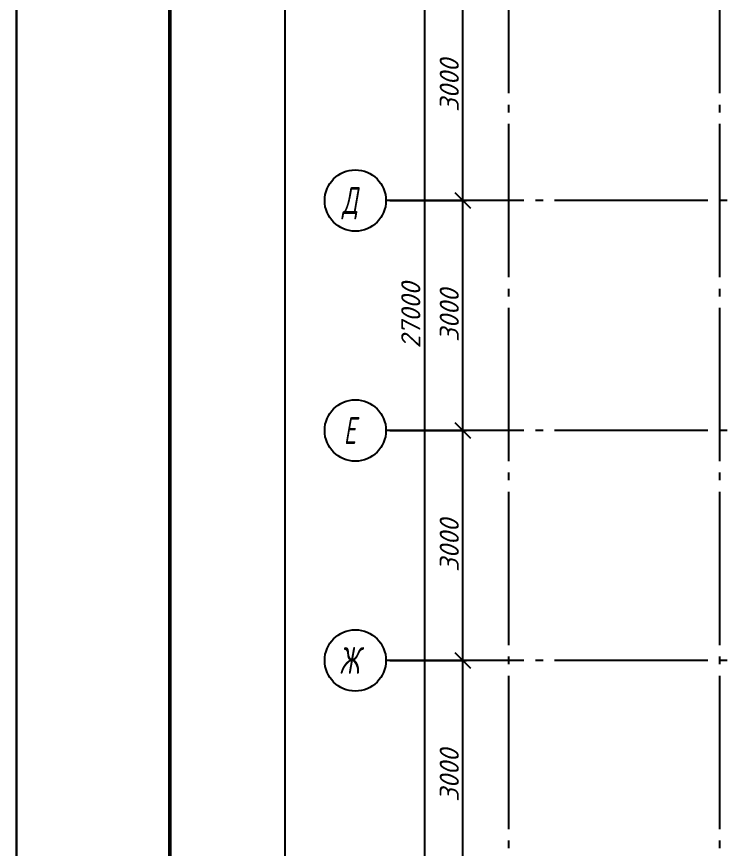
# Model space of a CAD drawing. Header units: millimetres. Extents: x 0 to 1286, y 0 to 420.
# Drawn here: x 0 to 91.9, y 165 to 273.6 of the extents above; entities that cross this region are included whole.
import ezdxf

# ---------------------------------------------------------------- set-up
doc = ezdxf.new("R2010")
doc.units = ezdxf.units.MM
doc.linetypes.add('ГОСТ 2.303 5', pattern=[24, 20, -1.5, 1, -1.5])
for name, color, linetype in [('Viewport2ForCustomObjects_0', 7, 'Continuous'), ('Рамка', 7, 'Continuous'), ('Строительные оси', 7, 'Continuous')]:
    doc.layers.add(name, color=color, linetype=linetype)
doc.styles.add('2.5', font='isocpeui.ttf')
doc.styles.add('CustomTextStyle49', font='isocpeui.ttf', dxfattribs={"width": 0.651774, "height": 3.5})
doc.styles.add('CustomTextStyle51', font='isocpeui.ttf', dxfattribs={"width": 0.651774, "height": 3.5})
doc.styles.add('CustomTextStyle53', font='isocpeui.ttf', dxfattribs={"width": 0.651774, "height": 3.5})
doc.dimstyles.new('ISO-100', dxfattribs={"dimtxt": 2.5, "dimasz": 2, "dimexe": 0.5, "dimexo": 0.5, "dimgap": 0.5, "dimtad": 1, "dimdec": 0, "dimlfac": 100, "dimzin": 0, "dimdsep": 46, "dimtxsty": '2.5', "dimblk": 'OBLIQUE', "dimcen": 0, "dimdle": 0.5, "dimclrd": 3, "dimclre": 3, "dimadec": 0, "dimazin": 0, "dimtfac": 1, "dimtdec": 0, "dimtmove": 0, "dimatfit": 1, "dimfxl": 1, "dimtolj": 1, "dimtzin": 0, "dimlwd": -1, "dimarcsym": 0})

# ---------------------------------------------------------------- blocks, each defined once
blk = doc.blocks.new('_Oblique')
at = {"color": 0, "linetype": 'ByBlock', "lineweight": -2}
blk.add_line((-0.5, -0.5), (0.5, 0.5), dxfattribs=at)
blk = doc.blocks.new('*D581')
at = {"layer": 'Defpoints', "color": 0, "ltscale": 100, "transparency": 16777216}
for p in [(48.19, 189.59), (58.19, 189.59), (48.19, 159.59)]:
    blk.add_point(p, dxfattribs=at)
at = {"layer": 'Строительные оси', "color": 3, "lineweight": -2, "ltscale": 100, "transparency": 16777216}
for p, q in [((48.69, 189.59), (58.69, 189.59)), ((48.69, 159.59), (58.69, 159.59))]:
    blk.add_line(p, q, dxfattribs=at)
at = {"layer": 'Строительные оси', "color": 3, "ltscale": 100, "transparency": 16777216}
blk.add_line((58.19, 159.09), (58.19, 190.09), dxfattribs=at)
at = {"layer": 'Строительные оси', "color": 3, "ltscale": 100, "transparency": 16777216, "xscale": 2, "yscale": 2, "zscale": 2}
for p, rotation in [((58.19, 189.59), 90), ((58.19, 159.59), 270)]:
    blk.add_blockref('_Oblique', p, dxfattribs=dict(at, rotation=rotation))
at = {"layer": 'Строительные оси', "color": 0, "ltscale": 100, "transparency": 16777216, "insert": (56.44, 174.59), "char_height": 2.5, "attachment_point": 5, "rotation": 90, "style": '2.5'}
blk.add_mtext('\\A1;3000', dxfattribs=at)
blk = doc.blocks.new('*D582')
at = {"layer": 'Defpoints', "color": 0, "ltscale": 100, "transparency": 16777216}
for p in [(48.19, 219.59), (58.19, 219.59), (48.19, 189.59)]:
    blk.add_point(p, dxfattribs=at)
at = {"layer": 'Строительные оси', "color": 3, "lineweight": -2, "ltscale": 100, "transparency": 16777216}
for p, q in [((48.69, 219.59), (58.69, 219.59)), ((48.69, 189.59), (58.69, 189.59))]:
    blk.add_line(p, q, dxfattribs=at)
at = {"layer": 'Строительные оси', "color": 3, "ltscale": 100, "transparency": 16777216}
blk.add_line((58.19, 189.09), (58.19, 220.09), dxfattribs=at)
at = {"layer": 'Строительные оси', "color": 3, "ltscale": 100, "transparency": 16777216, "xscale": 2, "yscale": 2, "zscale": 2}
for p, rotation in [((58.19, 219.59), 90), ((58.19, 189.59), 270)]:
    blk.add_blockref('_Oblique', p, dxfattribs=dict(at, rotation=rotation))
at = {"layer": 'Строительные оси', "color": 0, "ltscale": 100, "transparency": 16777216, "insert": (56.44, 204.59), "char_height": 2.5, "attachment_point": 5, "rotation": 90, "style": '2.5'}
blk.add_mtext('\\A1;3000', dxfattribs=at)
blk = doc.blocks.new('*D583')
at = {"layer": 'Defpoints', "color": 0, "ltscale": 100, "transparency": 16777216}
for p in [(48.19, 249.59), (58.19, 249.59), (48.19, 219.59)]:
    blk.add_point(p, dxfattribs=at)
at = {"layer": 'Строительные оси', "color": 3, "ltscale": 100, "transparency": 16777216}
blk.add_line((58.19, 219.09), (58.19, 250.09), dxfattribs=at)
at = {"layer": 'Строительные оси', "color": 3, "lineweight": -2, "ltscale": 100, "transparency": 16777216}
for p, q in [((48.69, 249.59), (58.69, 249.59)), ((48.69, 219.59), (58.69, 219.59))]:
    blk.add_line(p, q, dxfattribs=at)
at = {"layer": 'Строительные оси', "color": 3, "ltscale": 100, "transparency": 16777216, "xscale": 2, "yscale": 2, "zscale": 2}
for p, rotation in [((58.19, 249.59), 90), ((58.19, 219.59), 270)]:
    blk.add_blockref('_Oblique', p, dxfattribs=dict(at, rotation=rotation))
at = {"layer": 'Строительные оси', "color": 0, "ltscale": 100, "transparency": 16777216, "insert": (56.44, 234.59), "char_height": 2.5, "attachment_point": 5, "rotation": 90, "style": '2.5'}
blk.add_mtext('\\A1;3000', dxfattribs=at)
blk = doc.blocks.new('*D584')
at = {"layer": 'Defpoints', "color": 0, "ltscale": 100, "transparency": 16777216}
for p in [(48.19, 279.59), (58.19, 279.59), (48.19, 249.59)]:
    blk.add_point(p, dxfattribs=at)
at = {"layer": 'Строительные оси', "color": 3, "lineweight": -2, "ltscale": 100, "transparency": 16777216}
for p, q in [((48.69, 279.59), (58.69, 279.59)), ((48.69, 249.59), (58.69, 249.59))]:
    blk.add_line(p, q, dxfattribs=at)
at = {"layer": 'Строительные оси', "color": 3, "ltscale": 100, "transparency": 16777216}
blk.add_line((58.19, 249.09), (58.19, 280.09), dxfattribs=at)
at = {"layer": 'Строительные оси', "color": 3, "ltscale": 100, "transparency": 16777216, "xscale": 2, "yscale": 2, "zscale": 2}
for p, rotation in [((58.19, 279.59), 90), ((58.19, 249.59), 270)]:
    blk.add_blockref('_Oblique', p, dxfattribs=dict(at, rotation=rotation))
at = {"layer": 'Строительные оси', "color": 0, "ltscale": 100, "transparency": 16777216, "insert": (56.44, 264.59), "char_height": 2.5, "attachment_point": 5, "rotation": 90, "style": '2.5'}
blk.add_mtext('\\A1;3000', dxfattribs=at)
blk = doc.blocks.new('*D588')
at = {"layer": 'Defpoints', "color": 0, "ltscale": 100, "transparency": 16777216}
for p in [(48, 369.59), (48.19, 99.59), (53.19, 99.59)]:
    blk.add_point(p, dxfattribs=at)
at = {"layer": 'Строительные оси', "color": 3, "lineweight": -2, "ltscale": 100, "transparency": 16777216}
for p, q in [((48.5, 369.59), (53.69, 369.59)), ((48.69, 99.59), (53.69, 99.59))]:
    blk.add_line(p, q, dxfattribs=at)
at = {"layer": 'Строительные оси', "color": 3, "ltscale": 100, "transparency": 16777216}
blk.add_line((53.19, 370.09), (53.19, 99.09), dxfattribs=at)
at = {"layer": 'Строительные оси', "color": 3, "ltscale": 100, "transparency": 16777216, "xscale": 2, "yscale": 2, "zscale": 2}
for p, rotation in [((53.19, 369.59), 90), ((53.19, 99.59), 270)]:
    blk.add_blockref('_Oblique', p, dxfattribs=dict(at, rotation=rotation))
at = {"layer": 'Строительные оси', "color": 0, "ltscale": 100, "transparency": 16777216, "insert": (51.42, 234.59), "char_height": 2.5, "attachment_point": 5, "rotation": 90, "style": '2.5'}
blk.add_mtext('\\A1;27000', dxfattribs=at)
blk = doc.blocks.new('*E601')
at = {"layer": 'Строительные оси', "color": 3, "linetype": 'ГОСТ 2.303 5', "lineweight": 25}
for p, q in [((-273.57, 258.86), (-273.57, -45.14)), ((-246.07, 258.86), (-246.07, -45.14)), ((-283.57, 128.86), (-289.57, 128.86)), ((280.43, 128.86), (-283.57, 128.86)), ((-283.57, 98.86), (-289.57, 98.86)), ((280.43, 98.86), (-283.57, 98.86)), ((-283.57, 68.86), (-289.57, 68.86)), ((280.43, 68.86), (-283.57, 68.86))]:
    blk.add_line(p, q, dxfattribs=at)
at = {"layer": 'Строительные оси', "color": 3, "linetype": 'Continuous', "lineweight": 25}
for centre in [(-293.57, 128.86), (-293.57, 98.86), (-293.57, 68.86)]:
    blk.add_circle(centre, 4, dxfattribs=at)
at = {"layer": 'Строительные оси', "linetype": 'Continuous', "lineweight": 25, "width": 0.651774}
for s, style, p in [('Д', 'CustomTextStyle53', (-295.29, 127.11)), ('Е', 'CustomTextStyle51', (-295.1, 97.11)), ('Ж', 'CustomTextStyle49', (-295.64, 67.11))]:
    blk.add_text(s, height=3.5, dxfattribs=dict(at, style=style)).set_placement(p)

msp = doc.modelspace()

# ---------------------------------------------------------------- linework, layer by layer
at = {"layer": 'Defpoints', "linetype": 'Continuous'}
msp.add_lwpolyline([(35, 56.586), (637.188, 56.586), (637.188, 400), (35, 400)], close=True, dxfattribs=at)
at = {"layer": 'Рамка', "lineweight": 30}
msp.add_lwpolyline([(891, 0), (0, 0), (0, 420), (891, 420)], close=True, dxfattribs=at)
at = {"layer": 'Рамка', "lineweight": 50}
msp.add_lwpolyline([(886, 5), (886, 415), (20, 415), (20, 5)], close=True, dxfattribs=at)

# ---------------------------------------------------------------- block references
at = {"layer": 'Viewport2ForCustomObjects_0'}
msp.add_blockref('*E601', (337.756, 120.729), dxfattribs=at)

# ---------------------------------------------------------------- dimensions: what is measured, and where the dimension line sits
at = {"layer": 'Строительные оси', "ltscale": 100}
for base, p1, p2, picture, middle in [((53.188, 99.586), (48, 369.586), (48.188, 99.586), '*D588', (51.421, 234.586)), ((58.188, 279.586), (48.188, 249.586), (48.188, 279.586), '*D584', (56.438, 264.586)), ((58.188, 249.586), (48.188, 219.586), (48.188, 249.586), '*D583', (56.438, 234.586)), ((58.188, 219.586), (48.188, 189.586), (48.188, 219.586), '*D582', (56.438, 204.586)), ((58.188, 189.586), (48.188, 159.586), (48.188, 189.586), '*D581', (56.438, 174.586))]:
    dim = msp.add_linear_dim(base=base, p1=p1, p2=p2, angle=90, dimstyle='ISO-100', override={"dimscale": 1, "dimlfac": 100}, dxfattribs=at)
    dim.commit()
    dim.dimension.update_dxf_attribs({"geometry": picture, "text_midpoint": middle})

doc.saveas('drawing.dxf')
